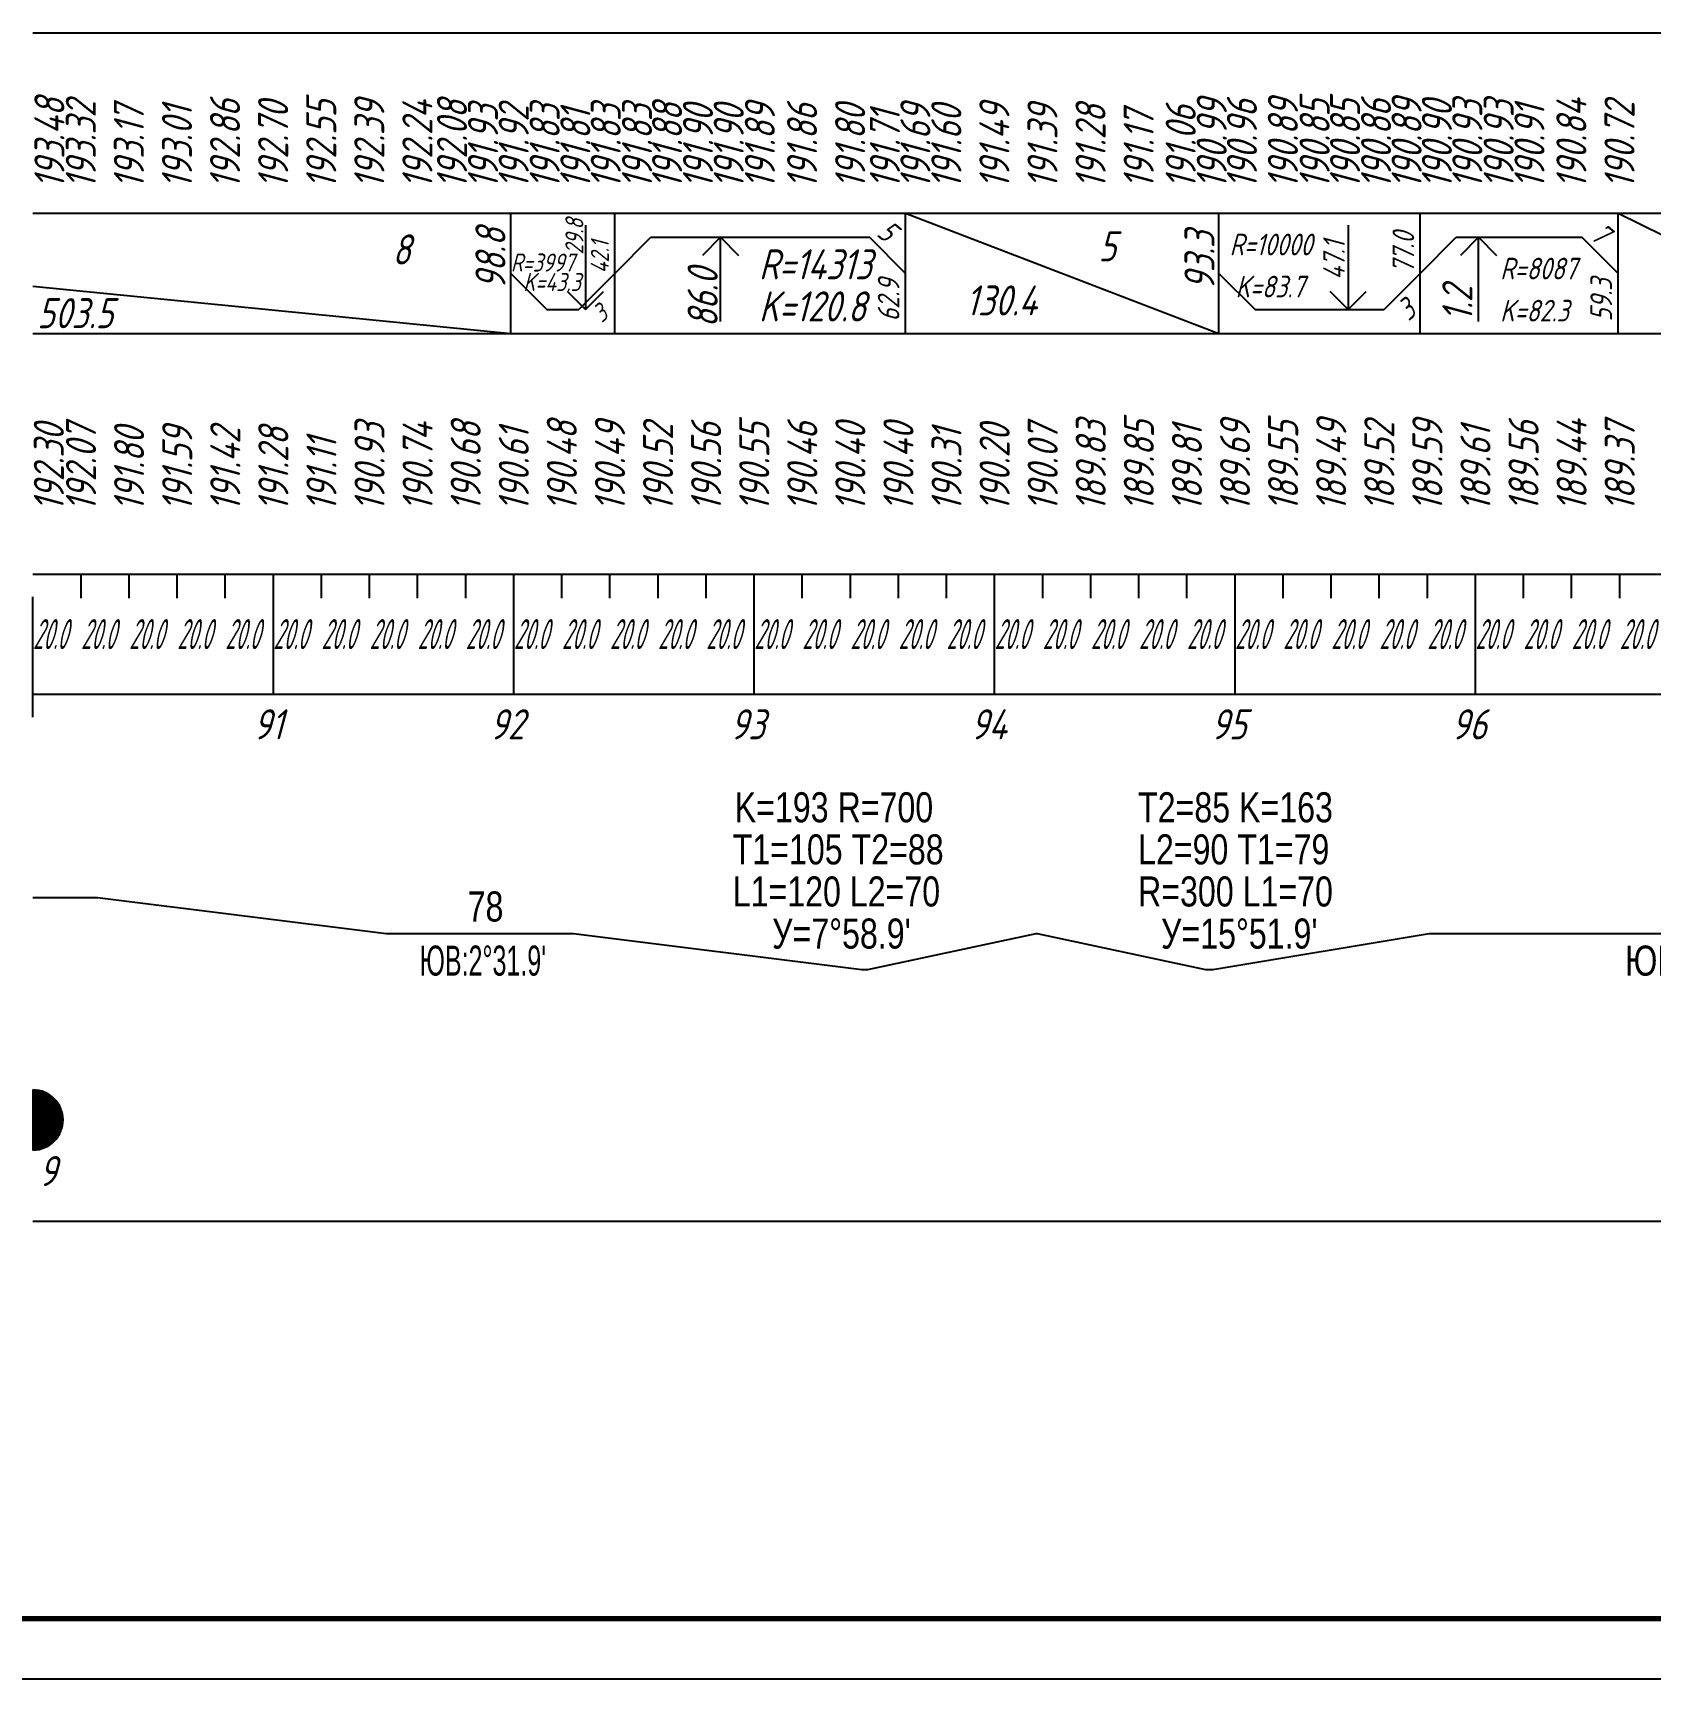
# Model space of a CAD drawing. Extents: x 2172 to 5772, y -842 to -248.
# Drawn here: x 4736.6 to 4871.1, y -842.5 to -705.6 of the extents above; entities that cross this region are included whole.
import ezdxf

# ---------------------------------------------------------------- set-up
doc = ezdxf.new("R2010")
doc.units = 0
doc.header["$MEASUREMENT"] = 0
doc.linetypes.add('CONTI', pattern=[0])
doc.linetypes.add('TP0', pattern=[0])
doc.layers.get('0').update_dxf_attribs({"linetype": 'CONTINUOUS'})
for name, color, linetype in [('RAMKA', 7, 'CONTI'), ('КРАСНЫЕ_ОТМЕТКИ', 1, 'CONTINUOUS'), ('ОСЬ_УКЛОН_И_КРИВАЯ', 1, 'CONTINUOUS'), ('ПИКЕТЫ', 7, 'CONTINUOUS'), ('ТАБЛИЦА', 7, 'CONTINUOUS'), ('ЧЕРНЫЕ_ОТМЕТКИ', 7, 'CONTINUOUS')]:
    doc.layers.add(name, color=color, linetype=linetype)
doc.styles.add('ГОСТ', font='gost.TTF', dxfattribs={"oblique": 15, "height": 1})

msp = doc.modelspace()

# ---------------------------------------------------------------- linework, layer by layer
at = {"linetype": 'Continuous'}
for p, q in [((4736.6, -705.58), (5570.22, -705.58)), ((4736.6, -720.58), (5570.22, -720.58)), ((4736.6, -730.58), (5570.22, -730.58)), ((4736.6, -750.58), (5570.22, -750.58)), ((4736.6, -760.58), (5570.22, -760.58)), ((4736.6, -804.39), (5570.22, -804.39))]:
    msp.add_line(p, q, dxfattribs=at)
at = {"linetype": 'TP0'}
msp.add_line((5771.6, -842.48), (4641.6, -842.48), dxfattribs=at)
at = {"layer": 'RAMKA', "color": 250, "lineweight": 70}
msp.add_line((5766.6, -837.48), (4661.6, -837.48), dxfattribs=at)
at = {"layer": 'ОСЬ_УКЛОН_И_КРИВАЯ'}
for p, q in [((4776.35, -730.58), (4776.35, -720.58)), ((4785.01, -730.58), (4785.01, -720.58)), ((4809.18, -730.58), (4809.18, -720.58)), ((4809.18, -720.58), (4835.26, -730.58)), ((4835.26, -730.58), (4835.26, -720.58)), ((4852, -730.58), (4852, -720.58)), ((4868.46, -730.58), (4868.46, -720.58)), ((4868.46, -720.58), (4888.8, -730.58)), ((4782.56, -721.58), (4782.56, -728.58)), ((4785.01, -725.58), (4788.01, -722.58)), ((4788.01, -722.58), (4806.18, -722.58)), ((4793.8, -722.58), (4792.3, -724.08)), ((4793.8, -729.58), (4793.8, -722.58)), ((4793.8, -722.58), (4795.3, -724.08)), ((4809.18, -725.58), (4806.18, -722.58)), ((4846.01, -721.58), (4846.01, -728.58)), ((4852, -725.58), (4855, -722.58)), ((4855, -722.58), (4865.46, -722.58)), ((4856.84, -722.58), (4855.34, -724.08)), ((4856.84, -729.58), (4856.84, -722.58)), ((4856.84, -722.58), (4858.34, -724.08)), ((4868.46, -725.58), (4865.46, -722.58)), ((4736.6, -726.64), (4776.35, -730.58)), ((4776.35, -725.58), (4779.35, -728.58)), ((4785.01, -725.58), (4782.01, -728.58)), ((4835.26, -725.58), (4838.26, -728.58)), ((4852, -725.58), (4849, -728.58)), ((4782.56, -728.58), (4781.06, -727.08)), ((4782.56, -728.58), (4784.06, -727.08)), ((4846.01, -728.58), (4844.51, -727.08)), ((4846.01, -728.58), (4847.51, -727.08)), ((4779.35, -728.58), (4782.01, -728.58)), ((4838.26, -728.58), (4849, -728.58))]:
    msp.add_line(p, q, dxfattribs=at)
at = {"layer": 'ТАБЛИЦА'}
for p, q in [((4736.6, -793.48), (4736.6, -798.48)), ((4736.7, -793.48), (4736.7, -798.48)), ((4736.8, -793.49), (4736.8, -798.47)), ((4736.9, -793.5), (4736.9, -798.46)), ((4737, -793.51), (4737, -798.45)), ((4737.1, -793.53), (4737.1, -798.43)), ((4737.2, -793.55), (4737.2, -798.4)), ((4737.3, -793.58), (4737.3, -798.38)), ((4737.4, -793.61), (4737.4, -798.35)), ((4737.5, -793.65), (4737.5, -798.31)), ((4737.6, -793.69), (4737.6, -798.27)), ((4737.7, -793.73), (4737.7, -798.22)), ((4737.8, -793.78), (4737.8, -798.17)), ((4737.9, -793.84), (4737.9, -798.11)), ((4738, -793.91), (4738, -798.05)), ((4738.1, -793.98), (4738.1, -797.98)), ((4738.2, -794.06), (4738.2, -797.9)), ((4738.3, -794.14), (4738.3, -797.81)), ((4738.4, -794.24), (4738.4, -797.71)), ((4738.5, -794.35), (4738.5, -797.6)), ((4738.6, -794.48), (4738.6, -797.48)), ((4738.7, -794.62), (4738.7, -797.33)), ((4738.8, -794.79), (4738.8, -797.17)), ((4738.9, -795), (4738.9, -796.96)), ((4739, -795.28), (4739, -796.68))]:
    msp.add_line(p, q, dxfattribs=at)
msp.add_arc((4736.6, -795.98), 2.5, 270, 90, dxfattribs=at)
at = {"layer": 'ЧЕРНЫЕ_ОТМЕТКИ'}
for p, q in [((4740.6, -752.58), (4740.6, -750.58)), ((4744.6, -752.58), (4744.6, -750.58)), ((4748.6, -752.58), (4748.6, -750.58)), ((4752.6, -752.58), (4752.6, -750.58)), ((4756.6, -760.58), (4756.6, -750.58)), ((4760.6, -752.58), (4760.6, -750.58)), ((4764.6, -752.58), (4764.6, -750.58)), ((4768.6, -752.58), (4768.6, -750.58)), ((4772.6, -752.58), (4772.6, -750.58)), ((4776.6, -760.58), (4776.6, -750.58)), ((4780.6, -752.58), (4780.6, -750.58)), ((4784.6, -752.58), (4784.6, -750.58)), ((4788.6, -752.58), (4788.6, -750.58)), ((4792.6, -752.58), (4792.6, -750.58)), ((4796.6, -760.58), (4796.6, -750.58)), ((4800.6, -752.58), (4800.6, -750.58)), ((4804.6, -752.58), (4804.6, -750.58)), ((4808.6, -752.58), (4808.6, -750.58)), ((4812.6, -752.58), (4812.6, -750.58)), ((4816.6, -760.58), (4816.6, -750.58)), ((4820.6, -752.58), (4820.6, -750.58)), ((4824.6, -752.58), (4824.6, -750.58)), ((4828.6, -752.58), (4828.6, -750.58)), ((4832.6, -752.58), (4832.6, -750.58)), ((4836.6, -760.58), (4836.6, -750.58)), ((4840.6, -752.58), (4840.6, -750.58)), ((4844.6, -752.58), (4844.6, -750.58)), ((4848.6, -752.58), (4848.6, -750.58)), ((4852.6, -752.58), (4852.6, -750.58)), ((4856.6, -760.58), (4856.6, -750.58)), ((4860.6, -752.58), (4860.6, -750.58)), ((4864.6, -752.58), (4864.6, -750.58)), ((4868.6, -752.58), (4868.6, -750.58)), ((4736.6, -762.48), (4736.6, -752.48)), ((4736.6, -777.48), (4741.97, -777.48)), ((4741.97, -777.48), (4765.97, -780.48)), ((4765.97, -780.48), (4781.56, -780.48)), ((4781.56, -780.48), (4805.56, -783.48)), ((4806.06, -783.48), (4820.06, -780.48)), ((4820.06, -780.48), (4820.14, -780.48)), ((4820.14, -780.48), (4834.14, -783.48)), ((4834.75, -783.48), (4852.75, -780.48)), ((4852.75, -780.48), (4896.3, -780.48)), ((4805.56, -783.48), (4806.06, -783.48)), ((4834.14, -783.48), (4834.75, -783.48))]:
    msp.add_line(p, q, dxfattribs=at)

# ---------------------------------------------------------------- texts
at = {"layer": 'КРАСНЫЕ_ОТМЕТКИ', "style": 'ГОСТ', "oblique": 15}
for s, p in [('193.48', (4739.22, -718.54)), ('193.32', (4741.83, -718.54)), ('193.17', (4745.83, -718.54)), ('193.01', (4749.83, -718.54)), ('192.86', (4753.83, -718.54)), ('192.70', (4757.83, -718.54)), ('192.55', (4761.83, -718.54)), ('192.39', (4765.83, -718.54)), ('192.24', (4769.83, -718.54)), ('192.08', (4772.71, -718.54)), ('191.93', (4775.29, -718.54)), ('191.92', (4777.84, -718.54)), ('191.83', (4780.42, -718.54)), ('191.81', (4782.97, -718.54)), ('191.83', (4785.5, -718.54)), ('191.83', (4788.1, -718.54)), ('191.88', (4790.6, -718.54)), ('191.90', (4793.17, -718.54)), ('191.90', (4795.73, -718.54)), ('191.89', (4798.32, -718.54)), ('191.86', (4801.83, -718.54)), ('191.80', (4805.83, -718.54)), ('191.71', (4808.72, -718.54)), ('191.69', (4811.26, -718.54)), ('191.60', (4813.83, -718.54)), ('191.49', (4817.83, -718.54)), ('191.39', (4821.83, -718.54)), ('191.28', (4825.83, -718.54)), ('191.17', (4829.83, -718.54)), ('191.06', (4833.33, -718.54)), ('190.99', (4835.91, -718.54)), ('190.96', (4838.42, -718.54)), ('190.89', (4841.83, -718.54)), ('190.85', (4844.47, -718.54)), ('190.85', (4847, -718.54)), ('190.86', (4849.58, -718.54)), ('190.89', (4852.12, -718.54)), ('190.90', (4854.64, -718.54)), ('190.93', (4857.17, -718.54)), ('190.93', (4859.78, -718.54)), ('190.91', (4862.34, -718.54)), ('190.84', (4865.83, -718.54)), ('190.72', (4869.83, -718.54))]:
    msp.add_text(s, height=2.5, rotation=90, dxfattribs=at).set_placement(p)
at = {"layer": 'ОСЬ_УКЛОН_И_КРИВАЯ', "style": 'ГОСТ', "oblique": 15}
for s, height, rotation, p in [('98.8', 2.5, 90, (4775.91, -726.92)), ('29.8', 1.5, 90, (4782.39, -724.01)), ('5', 1.8, 320, (4806.7, -722.39)), ('42.1', 1.5, 90, (4784.51, -725.58)), ('93.3', 2.5, 90, (4834.89, -726.97)), ('47.1', 1.8, 90, (4845.73, -726.12)), ('77.0', 1.8, 90, (4851.5, -725.58)), ('7', 1.8, 320, (4866.05, -722.61)), ('86.0', 2.5, 90, (4793.56, -730.1)), ('62.9', 1.8, 90, (4808.68, -729.58)), ('1.2', 2.5, 90, (4856.34, -729.58)), ('59.3', 1.8, 90, (4867.96, -729.58)), ('3', 1.5, 40, (4783.92, -729.74)), ('3', 1.8, 40, (4851.02, -729.61))]:
    msp.add_text(s, height=height, rotation=rotation, dxfattribs=at).set_placement(p)
for s, height, p in [('8', 2.5, (4766.49, -724.84)), ('5', 2.5, (4825.24, -724.58)), ('R=10000', 1.8, (4836.14, -724.08)), ('R=3997', 1.5, (4776.35, -725.43)), ('R=14313', 2.5, (4796.99, -726.08)), ('R=8087', 1.8, (4858.65, -726.08)), ('K=43.3', 1.5, (4777.39, -727.05)), ('130.4', 2.5, (4814.2, -729.08)), ('K=83.7', 1.8, (4836.64, -727.58)), ('503.5', 2.5, (4736.95, -730.14)), ('K=120.8', 2.5, (4796.99, -729.58)), ('K=82.3', 1.8, (4858.65, -729.58))]:
    msp.add_text(s, height=height, dxfattribs=at).set_placement(p)
at = {"layer": 'ПИКЕТЫ', "style": 'ГОСТ', "oblique": 15}
for s, p in [('91', (4754.93, -764.33)), ('92', (4774.6, -764.33)), ('93', (4794.6, -764.33)), ('94', (4814.6, -764.33)), ('95', (4834.6, -764.33)), ('96', (4854.6, -764.33))]:
    msp.add_text(s, height=2.5, dxfattribs=at).set_placement(p)
at = {"layer": 'ТАБЛИЦА', "style": 'ГОСТ', "oblique": 15}
msp.add_text('9', height=2.5, dxfattribs=at).set_placement((4737.09, -801.48))
at = {"layer": 'ЧЕРНЫЕ_ОТМЕТКИ', "style": 'ГОСТ', "oblique": 15}
for s, p in [('192.30', (4739.17, -745.37)), ('192.07', (4741.85, -745.37)), ('190.93', (4765.85, -745.37)), ('190.74', (4769.85, -745.37)), ('190.68', (4773.85, -745.37)), ('190.48', (4781.85, -745.37)), ('190.49', (4785.85, -745.37)), ('190.52', (4789.85, -745.37)), ('190.56', (4793.85, -745.37)), ('190.55', (4797.85, -745.37)), ('190.46', (4801.85, -745.37)), ('190.40', (4805.85, -745.37)), ('190.40', (4809.85, -745.37)), ('190.20', (4817.85, -745.37)), ('190.07', (4821.85, -745.37)), ('189.83', (4825.85, -745.37)), ('189.85', (4829.85, -745.37)), ('189.81', (4833.85, -745.37)), ('189.69', (4837.85, -745.37)), ('189.55', (4841.85, -745.37)), ('189.49', (4845.85, -745.37)), ('189.52', (4849.85, -745.37)), ('189.59', (4853.85, -745.37)), ('189.56', (4861.85, -745.37)), ('189.44', (4865.85, -745.37)), ('189.37', (4869.85, -745.37)), ('191.80', (4745.85, -745.37)), ('191.59', (4749.85, -745.37)), ('191.42', (4753.85, -745.37)), ('191.28', (4757.85, -745.37)), ('191.11', (4761.85, -745.37)), ('190.61', (4777.85, -745.37)), ('190.31', (4813.85, -745.37)), ('189.61', (4857.85, -745.37))]:
    msp.add_text(s, height=2.5, rotation=90, dxfattribs=at).set_placement(p)
at = {"layer": 'ЧЕРНЫЕ_ОТМЕТКИ', "style": 'ГОСТ', "oblique": 15, "width": 0.6}
for p in [(4736.6, -756.83), (4740.6, -756.83), (4744.6, -756.83), (4748.6, -756.83), (4752.6, -756.83), (4756.6, -756.83), (4760.6, -756.83), (4764.6, -756.83), (4768.6, -756.83), (4772.6, -756.83), (4776.6, -756.83), (4780.6, -756.83), (4784.6, -756.83), (4788.6, -756.83), (4792.6, -756.83), (4796.6, -756.83), (4800.6, -756.83), (4804.6, -756.83), (4808.6, -756.83), (4812.6, -756.83), (4816.6, -756.83), (4820.6, -756.83), (4824.6, -756.83), (4828.6, -756.83), (4832.6, -756.83), (4836.6, -756.83), (4840.6, -756.83), (4844.6, -756.83), (4848.6, -756.83), (4852.6, -756.83), (4856.6, -756.83), (4860.6, -756.83), (4864.6, -756.83), (4868.6, -756.83)]:
    msp.add_text('20.0', height=2.5, dxfattribs=at).set_placement(p)
at = {"layer": 'ЧЕРНЫЕ_ОТМЕТКИ'}
for s, width, p in [('K=193 R=700', 0.8, (4794.98, -771.23)), ('T2=85 K=163', 0.8, (4828.53, -771.23)), ('T1=105 T2=88', 0.8, (4794.81, -774.73)), ('L2=90 T1=79', 0.8, (4828.53, -774.73)), ('L1=120 L2=70', 0.8, (4794.81, -778.23)), ('R=300 L1=70', 0.8, (4828.53, -778.23)), ('78', 0.8, (4772.76, -779.48)), ("У=7°58.9' ", 0.8, (4798.09, -781.73)), ("У=15°51.9'", 0.8, (4830.44, -781.73)), ("ЮВ:2°31.9'", 0.623358, (4768.76, -783.98)), ("ЮВ:26°22.7'", 0.8, (4869.03, -783.98))]:
    msp.add_text(s, height=2.5, dxfattribs=dict(at, width=width)).set_placement(p)

doc.saveas('drawing.dxf')
